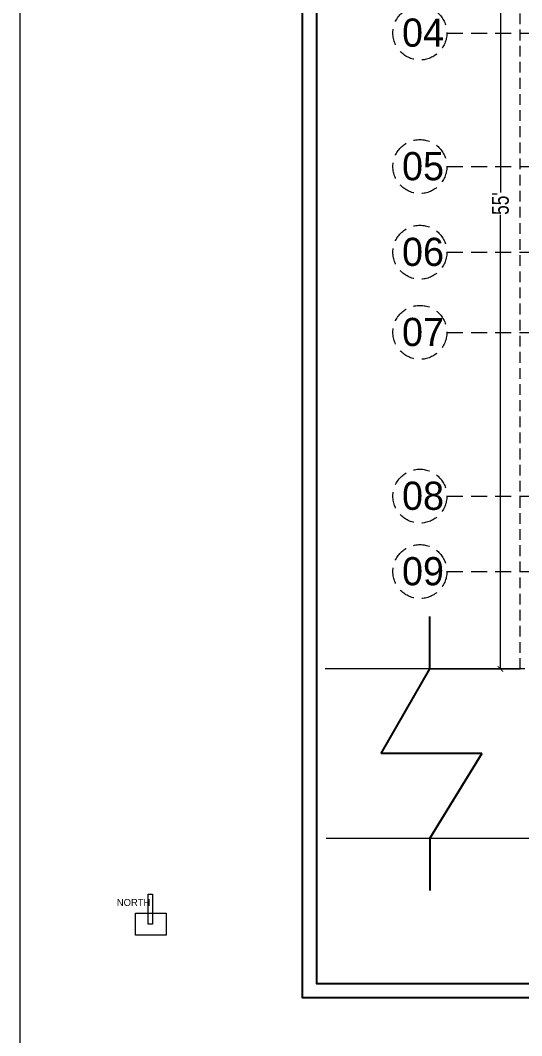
# Model space of a CAD drawing. Header units: inches. Extents: x 23587 to 409338, y -226199 to -75910.
# Drawn here: x 389776 to 390132, y -212345 to -211624 of the extents above; entities that cross this region are included whole.
import ezdxf

# ---------------------------------------------------------------- set-up
doc = ezdxf.new("R2010")
doc.units = ezdxf.units.IN
doc.header["$LTSCALE"] = 25.4
doc.header["$MEASUREMENT"] = 0
doc.header["$PDMODE"] = 34
doc.linetypes.add('DASHED', pattern=[0.75, 0.5, -0.25])
doc.layers.add('Fresh air fan', color=250, linetype='Continuous', lineweight=0)
doc.layers.add('wall', color=7, linetype='Continuous', lineweight=30)
doc.styles.add('2', font='ARIALN.TTF')
doc.styles.add('Swis 721 LrCn BT', font='swisscl.ttf')
doc.dimstyles.new('WORKING DIM_01', dxfattribs={"dimtxt": 7, "dimasz": 4, "dimexe": 0.03, "dimexo": 0.0125, "dimgap": 0.0125, "dimtad": 0, "dimdec": 0, "dimzin": 0, "dimdsep": 46, "dimlunit": 4, "dimtxsty": 'Swis 721 LrCn BT', "dimblk": 'ARCHTICK', "dimcen": 0.135, "dimdle": 0.03, "dimclrd": 256, "dimclre": 256, "dimclrt": 256, "dimadec": 0, "dimazin": 0, "dimtfac": 1, "dimtdec": 0, "dimtofl": 0, "dimtmove": 2, "dimatfit": 3, "dimldrblk": 'ARCHTICK', "dimfxl": 0, "dimtolj": 1, "dimtzin": 0, "dimlwd": -1, "dimlwe": -1, "dimarcsym": 0})

# ---------------------------------------------------------------- blocks, each defined once
blk = doc.blocks.new('_ArchTick')
at = {"color": 0, "linetype": 'ByBlock', "const_width": 0.15}
blk.add_lwpolyline([(-0.5, -0.5), (0.5, 0.5)], dxfattribs=at)
blk = doc.blocks.new('*D59')
at = {"layer": 'Defpoints', "color": 0, "lineweight": 13, "ltscale": 0.09, "transparency": 16777216}
for p in [(390130.96, -211424.36), (390116.87, -212084.36), (390130.96, -212084.36)]:
    blk.add_point(p, dxfattribs=at)
at = {"layer": 'Fresh air fan', "linetype": 'Continuous', "ltscale": 0.09, "transparency": 16777216}
for p, q in [((390120.87, -211424.36), (390116.84, -211424.36)), ((390116.87, -211424.33), (390116.87, -211746.5)), ((390116.87, -212084.39), (390116.87, -211762.21)), ((390120.87, -212084.36), (390116.84, -212084.36))]:
    blk.add_line(p, q, dxfattribs=at)
at = {"layer": 'Fresh air fan', "ltscale": 0.09, "transparency": 16777216, "xscale": 4, "yscale": 4, "zscale": 4}
for p, rotation in [((390116.87, -211424.36), 90), ((390116.87, -212084.36), 270)]:
    blk.add_blockref('_ArchTick', p, dxfattribs=dict(at, rotation=rotation))
at = {"layer": 'Fresh air fan', "lineweight": 9, "ltscale": 0.09, "transparency": 16777216, "insert": (390116.87, -211754.36), "char_height": 12, "attachment_point": 5, "rotation": 90, "style": 'Swis 721 LrCn BT'}
blk.add_mtext("\\A1;55'", dxfattribs=at)
blk = doc.blocks.new('SHDFGH')
at = {"layer": 'Fresh air fan', "color": 254, "linetype": 'DASHED', "lineweight": 9, "ltscale": 0.9}
for p, q in [((5107.56, -4272.67), (5987.06, -4272.67)), ((5107.56, -4367.4), (5987.06, -4367.4)), ((5107.56, -4428.17), (5987.06, -4428.17)), ((5107.56, -4484.98), (5987.06, -4484.98)), ((5107.56, -4601.17), (5987.06, -4601.17)), ((5107.56, -4654.67), (5987.06, -4654.67))]:
    blk.add_line(p, q, dxfattribs=at)
for centre in [(5088.43, -4272.67), (5088.43, -4367.4), (5088.43, -4428.17), (5088.43, -4484.98), (5088.43, -4601.17), (5088.43, -4654.67)]:
    blk.add_circle(centre, 19.14, dxfattribs=at)
at = {"layer": 'Fresh air fan', "color": 254, "lineweight": 25, "ltscale": 0.09, "char_height": 20, "attachment_point": 1, "style": '2'}
for s, width, insert in [('{\\fCentury Gothic|b0|i0|c0|p34;04}', 20, (5075.77, -4262.39)), ('{\\fCentury Gothic|b0|i0|c0|p34;05}', 20, (5075.77, -4357.12)), ('{\\fCentury Gothic|b0|i0|c0|p34;06}', 20, (5075.77, -4417.89)), ('{\\fCentury Gothic|b0|i0|c0|p34;07}', 26.7078, (5075.77, -4474.71)), ('{\\fCentury Gothic|b0|i0|c0|p34;08}', 20, (5075.77, -4590.89)), ('{\\fCentury Gothic|b0|i0|c0|p34;09}', 20, (5075.77, -4644.39))]:
    blk.add_mtext_dynamic_manual_height_columns(s, width=width, gutter_width=0.5, heights=[0], dxfattribs=dict(at, insert=insert))

msp = doc.modelspace()

# ---------------------------------------------------------------- linework, layer by layer
at = {"layer": 'Fresh air fan', "color": 140, "linetype": 'DASHED', "lineweight": 5, "ltscale": 0.6}
for p, q in [((390130.96, -212084.36), (390130.96, -211424.36)), ((390922.96, -212084.36), (390130.96, -212084.36))]:
    msp.add_line(p, q, dxfattribs=at)
at = {"layer": 'Fresh air fan', "color": 8, "lineweight": 25, "ltscale": 0.09}
for p, q in [((390066.87, -212084.36), (390066.87, -212047.18)), ((390032.3, -212144.36), (390066.87, -212084.36)), ((390103.77, -212144.36), (390032.3, -212144.36)), ((390103.77, -212144.36), (390066.87, -212204.36)), ((390066.87, -212204.36), (390066.87, -212241.53))]:
    msp.add_line(p, q, dxfattribs=at)
at = {"layer": 'Fresh air fan', "color": 250, "lineweight": 9, "ltscale": 0.09}
msp.add_line((390130.96, -212084.36), (389992.59, -212084.36), dxfattribs=at)
at = {"layer": 'Fresh air fan', "color": 250, "lineweight": 13, "ltscale": 0.09}
for points in [[(389776.17, -211262.53), (391321.51, -211262.53), (391321.51, -215588.66), (389776.17, -215588.66)], [(389869.97, -212265.42), (389866.97, -212265.42), (389866.97, -212244.05), (389869.97, -212244.05)], [(389857.87, -212257.54), (389879.66, -212257.54), (389879.66, -212273.3), (389857.87, -212273.3)]]:
    msp.add_lwpolyline(points, close=True, dxfattribs=at)
at = {"layer": 'Fresh air fan', "color": 250, "lineweight": 25, "ltscale": 0.09}
for points in [[(389976.52, -211317.05), (391110.21, -211317.05), (391110.21, -212317.66), (389976.52, -212317.66)], [(389986.52, -211327.05), (391100.21, -211327.05), (391100.21, -212307.66), (389986.52, -212307.66)]]:
    msp.add_lwpolyline(points, close=True, dxfattribs=at)
at = {"layer": 'wall', "linetype": 'Continuous', "lineweight": 0}
for p, q in [((390066.87, -212084.36), (390130.96, -212084.36)), ((389993.14, -212204.36), (390872.96, -212204.36))]:
    msp.add_line(p, q, dxfattribs=at)

# ---------------------------------------------------------------- block references
at = {"layer": 'Fresh air fan', "color": 30, "lineweight": 5, "ltscale": 0.09}
msp.add_blockref('SHDFGH', (384971.29, -207360.69), dxfattribs=at)

# ---------------------------------------------------------------- texts
at = {"layer": 'Fresh air fan', "color": 250, "lineweight": 13, "ltscale": 0.09, "insert": (389844.66, -212247.52), "char_height": 5, "attachment_point": 1, "style": '2'}
msp.add_mtext_dynamic_manual_height_columns('{\\fCentury Gothic|b0|i0|c0|p34;\\C256;NORTH}', width=47.6789, gutter_width=0.5, heights=[0], dxfattribs=at)

# ---------------------------------------------------------------- dimensions: what is measured, and where the dimension line sits
at = {"layer": 'Fresh air fan', "color": 250, "lineweight": 9, "ltscale": 0.09}
dim = msp.add_linear_dim(base=(390116.87, -212084.36), p1=(390130.96, -211424.36), p2=(390130.96, -212084.36), angle=90, dimstyle='WORKING DIM_01', override={"dimtxt": 12, "dimfxl": 4, "dimfxlon": 1}, dxfattribs=at)
dim.commit()
dim.dimension.update_dxf_attribs({"geometry": '*D59', "text_midpoint": (390116.87, -211754.36)})

doc.saveas('drawing.dxf')
